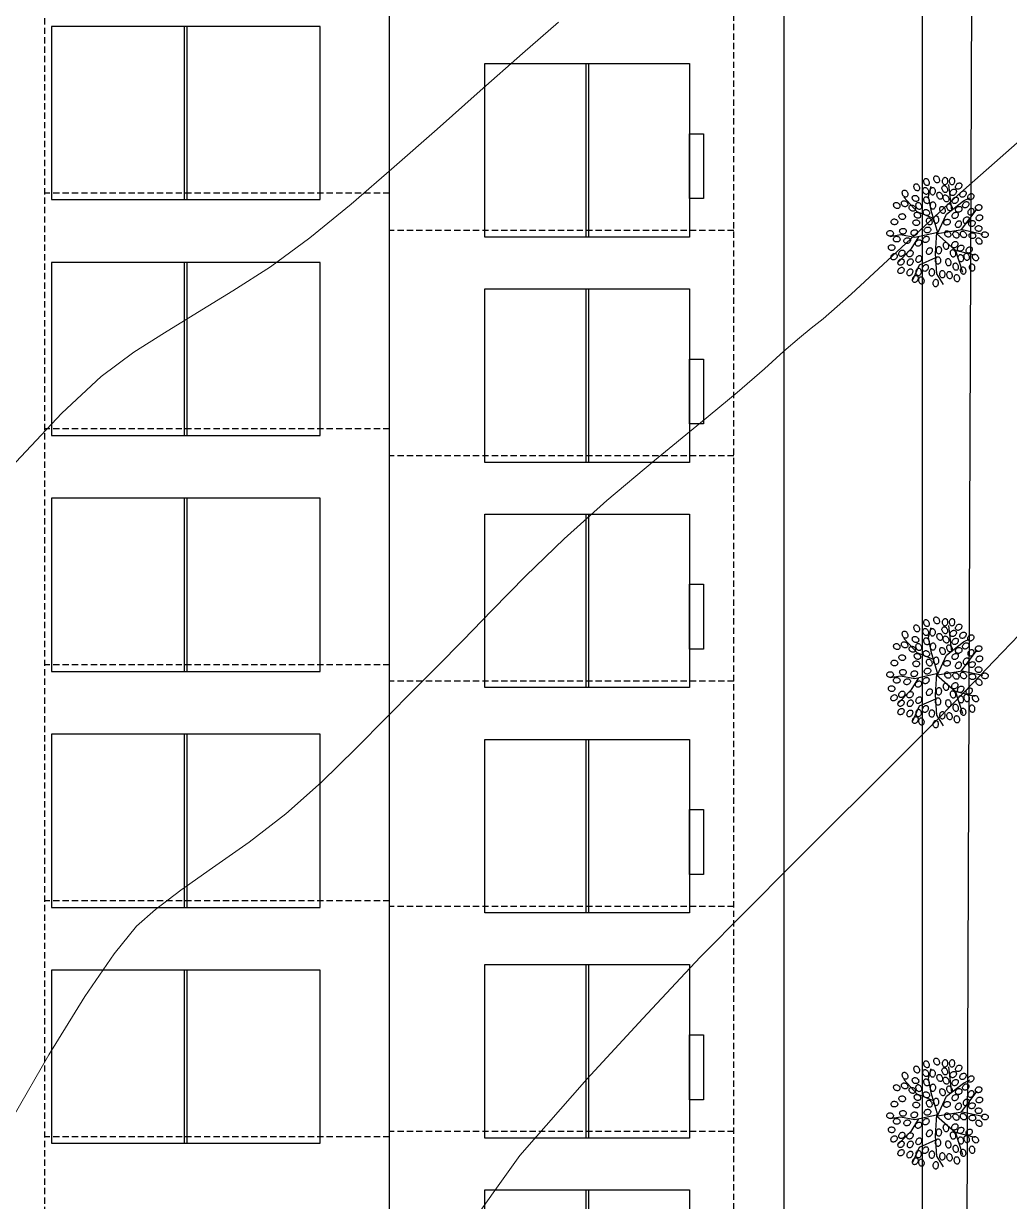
# Model space of a CAD drawing. Header units: inches. Extents: x 203 to 1065, y -1127 to 921.
# Drawn here: x 814.33 to 853.52, y 282.99 to 329.82 of the extents above; entities that cross this region are included whole.
import ezdxf

# ---------------------------------------------------------------- set-up
doc = ezdxf.new("R2010")
doc.units = ezdxf.units.IN
doc.header["$MEASUREMENT"] = 0
doc.linetypes.add('DASHED2', pattern=[0.375, 0.25, -0.125])
for name, color, linetype in [('calle', 3, 'Continuous'), ('Cumbreras', 140, 'Continuous'), ('CURVAS', 32, 'Continuous'), ('D2', 40, 'Continuous'), ('D3', 30, 'Continuous'), ('Vegetación', 102, 'Continuous')]:
    doc.layers.add(name, color=color, linetype=linetype)
doc.layers.add('Limite terrenos', color=2, linetype='DASHED2', transparency=0.4)

# ---------------------------------------------------------------- blocks, each defined once
blk = doc.blocks.new('A$C2B9729C7')
at = {"layer": 'Cumbreras'}
for p, q in [((-5.39, 0), (-5.39, 6.88)), ((-5.29, 0), (-5.29, 6.88))]:
    blk.add_line(p, q, dxfattribs=at)
at = {"layer": 'D3'}
blk.add_lwpolyline([(-10.682, 0), (0, 0), (0, 6.88), (-10.682, 6.88)], close=True, dxfattribs=at)
blk = doc.blocks.new('RB31')
for points in [[(-0.203, 0.398, 0.124565), (-0.2, 0.407, 0.105746), (-0.202, 0.418, 0.086824), (-0.208, 0.428, 0.076963), (-0.217, 0.437, 0.076963), (-0.229, 0.442, 0.086824), (-0.24, 0.443, 0.105746), (-0.251, 0.44, 0.124565), (-0.258, 0.433, 0.124565), (-0.261, 0.424, 0.105746), (-0.259, 0.413, 0.086824), (-0.254, 0.403, 0.076963), (-0.244, 0.395, 0.076963), (-0.232, 0.39, 0.086824), (-0.221, 0.389, 0.105746), (-0.21, 0.392, 0.124565)], [(-0.164, 0.426, 0.124565), (-0.155, 0.429, 0.105746), (-0.147, 0.437, 0.086824), (-0.143, 0.447, 0.076963), (-0.142, 0.46, 0.076963), (-0.144, 0.473, 0.086824), (-0.15, 0.483, 0.105746), (-0.159, 0.489, 0.124565), (-0.168, 0.491, 0.124565), (-0.177, 0.488, 0.105746), (-0.185, 0.481, 0.086824), (-0.19, 0.47, 0.076963), (-0.191, 0.457, 0.076963), (-0.188, 0.445, 0.086824), (-0.182, 0.435, 0.105746), (-0.174, 0.428, 0.124565)], [(-0.096, 0.426, 0.124565), (-0.087, 0.429, 0.105746), (-0.079, 0.437, 0.086824), (-0.074, 0.447, 0.076963), (-0.073, 0.46, 0.076963), (-0.076, 0.473, 0.086824), (-0.082, 0.483, 0.105746), (-0.091, 0.489, 0.124565), (-0.1, 0.491, 0.124565), (-0.109, 0.488, 0.105746), (-0.117, 0.481, 0.086824), (-0.121, 0.47, 0.076963), (-0.123, 0.457, 0.076963), (-0.12, 0.445, 0.086824), (-0.114, 0.435, 0.105746), (-0.105, 0.428, 0.124565)], [(-0.113, 0.363, 0.124565), (-0.104, 0.36, 0.105746), (-0.093, 0.361, 0.086824), (-0.083, 0.367, 0.076963), (-0.075, 0.377, 0.076963), (-0.069, 0.389, 0.086824), (-0.068, 0.4, 0.105746), (-0.072, 0.411, 0.124565), (-0.078, 0.417, 0.124565), (-0.087, 0.42, 0.105746), (-0.098, 0.419, 0.086824), (-0.108, 0.413, 0.076963), (-0.116, 0.404, 0.076963), (-0.122, 0.392, 0.086824), (-0.123, 0.38, 0.105746), (-0.119, 0.37, 0.124565)], [(-0.033, 0.447, 0.124565), (-0.024, 0.444, 0.105746), (-0.013, 0.445, 0.086824), (-0.003, 0.451, 0.076963), (0.005, 0.46, 0.076963), (0.01, 0.472, 0.086824), (0.011, 0.484, 0.105746), (0.008, 0.494, 0.124565), (0.002, 0.501, 0.124565), (-0.007, 0.504, 0.105746), (-0.018, 0.502, 0.086824), (-0.028, 0.497, 0.076963), (-0.037, 0.487, 0.076963), (-0.042, 0.475, 0.086824), (-0.043, 0.464, 0.105746), (-0.04, 0.453, 0.124565)], [(0.025, 0.339, 0.124565), (0.034, 0.342, 0.105746), (0.042, 0.35, 0.086824), (0.047, 0.36, 0.076963), (0.048, 0.373, 0.076963), (0.045, 0.385, 0.086824), (0.04, 0.395, 0.105746), (0.031, 0.402, 0.124565), (0.022, 0.404, 0.124565), (0.013, 0.401, 0.105746), (0.005, 0.393, 0.086824), (0, 0.383, 0.076963), (-0.001, 0.37, 0.076963), (0.001, 0.357, 0.086824), (0.007, 0.348, 0.105746), (0.016, 0.341, 0.124565)], [(0.065, 0.424, 0.124565), (0.074, 0.421, 0.105746), (0.085, 0.422, 0.086824), (0.095, 0.428, 0.076963), (0.104, 0.438, 0.076963), (0.109, 0.449, 0.086824), (0.11, 0.461, 0.105746), (0.107, 0.471, 0.124565), (0.1, 0.478, 0.124565), (0.091, 0.481, 0.105746), (0.08, 0.48, 0.086824), (0.071, 0.474, 0.076963), (0.062, 0.464, 0.076963), (0.057, 0.453, 0.086824), (0.056, 0.441, 0.105746), (0.059, 0.431, 0.124565)], [(0.073, 0.348, 0.124565), (0.082, 0.345, 0.105746), (0.093, 0.346, 0.086824), (0.103, 0.352, 0.076963), (0.111, 0.362, 0.076963), (0.117, 0.373, 0.086824), (0.118, 0.385, 0.105746), (0.114, 0.395, 0.124565), (0.108, 0.402, 0.124565), (0.099, 0.405, 0.105746), (0.088, 0.404, 0.086824), (0.078, 0.398, 0.076963), (0.07, 0.388, 0.076963), (0.064, 0.377, 0.086824), (0.063, 0.365, 0.105746), (0.067, 0.355, 0.124565)], [(0.16, 0.378, 0.124565), (0.169, 0.375, 0.105746), (0.18, 0.377, 0.086824), (0.19, 0.382, 0.076963), (0.199, 0.392, 0.076963), (0.204, 0.404, 0.086824), (0.205, 0.415, 0.105746), (0.202, 0.426, 0.124565), (0.195, 0.433, 0.124565), (0.186, 0.436, 0.105746), (0.175, 0.434, 0.086824), (0.165, 0.428, 0.076963), (0.157, 0.419, 0.076963), (0.152, 0.407, 0.086824), (0.151, 0.396, 0.105746), (0.154, 0.385, 0.124565)], [(-0.321, 0.307, 0.124565), (-0.318, 0.316, 0.105746), (-0.32, 0.327, 0.086824), (-0.325, 0.337, 0.076963), (-0.335, 0.345, 0.076963), (-0.347, 0.351, 0.086824), (-0.358, 0.352, 0.105746), (-0.369, 0.348, 0.124565), (-0.376, 0.342, 0.124565), (-0.379, 0.333, 0.105746), (-0.377, 0.322, 0.086824), (-0.371, 0.312, 0.076963), (-0.362, 0.304, 0.076963), (-0.35, 0.298, 0.086824), (-0.339, 0.297, 0.105746), (-0.328, 0.301, 0.124565)], [(-0.245, 0.33, 0.124565), (-0.242, 0.339, 0.105746), (-0.244, 0.35, 0.086824), (-0.249, 0.36, 0.076963), (-0.259, 0.368, 0.076963), (-0.271, 0.373, 0.086824), (-0.282, 0.374, 0.105746), (-0.293, 0.371, 0.124565), (-0.3, 0.365, 0.124565), (-0.303, 0.356, 0.105746), (-0.301, 0.345, 0.086824), (-0.295, 0.335, 0.076963), (-0.286, 0.326, 0.076963), (-0.274, 0.321, 0.086824), (-0.263, 0.32, 0.105746), (-0.252, 0.323, 0.124565)], [(-0.169, 0.277, 0.124565), (-0.166, 0.286, 0.105746), (-0.168, 0.297, 0.086824), (-0.173, 0.306, 0.076963), (-0.183, 0.315, 0.076963), (-0.195, 0.32, 0.086824), (-0.206, 0.321, 0.105746), (-0.217, 0.318, 0.124565), (-0.224, 0.312, 0.124565), (-0.227, 0.303, 0.105746), (-0.225, 0.292, 0.086824), (-0.219, 0.282, 0.076963), (-0.21, 0.273, 0.076963), (-0.198, 0.268, 0.086824), (-0.187, 0.267, 0.105746), (-0.176, 0.27, 0.124565)], [(-0.15, 0.345, 0.124565), (-0.147, 0.354, 0.105746), (-0.149, 0.365, 0.086824), (-0.154, 0.375, 0.076963), (-0.164, 0.383, 0.076963), (-0.176, 0.389, 0.086824), (-0.187, 0.39, 0.105746), (-0.198, 0.386, 0.124565), (-0.205, 0.38, 0.124565), (-0.208, 0.371, 0.105746), (-0.206, 0.36, 0.086824), (-0.2, 0.35, 0.076963), (-0.191, 0.342, 0.076963), (-0.179, 0.336, 0.086824), (-0.168, 0.335, 0.105746), (-0.157, 0.339, 0.124565)], [(-0.124, 0.283, 0.124565), (-0.115, 0.28, 0.105746), (-0.104, 0.282, 0.086824), (-0.095, 0.287, 0.076963), (-0.086, 0.297, 0.076963), (-0.081, 0.309, 0.086824), (-0.08, 0.32, 0.105746), (-0.083, 0.331, 0.124565), (-0.089, 0.338, 0.124565), (-0.098, 0.341, 0.105746), (-0.109, 0.339, 0.086824), (-0.119, 0.333, 0.076963), (-0.128, 0.324, 0.076963), (-0.133, 0.312, 0.086824), (-0.134, 0.301, 0.105746), (-0.131, 0.29, 0.124565)], [(-0.064, 0.306, 0.124565), (-0.055, 0.303, 0.105746), (-0.044, 0.305, 0.086824), (-0.034, 0.31, 0.076963), (-0.025, 0.32, 0.076963), (-0.02, 0.332, 0.086824), (-0.019, 0.343, 0.105746), (-0.022, 0.354, 0.124565), (-0.029, 0.36, 0.124565), (-0.038, 0.363, 0.105746), (-0.049, 0.362, 0.086824), (-0.059, 0.356, 0.076963), (-0.067, 0.347, 0.076963), (-0.072, 0.335, 0.086824), (-0.073, 0.323, 0.105746), (-0.07, 0.313, 0.124565)], [(0.065, 0.268, 0.124565), (0.074, 0.265, 0.105746), (0.085, 0.267, 0.086824), (0.095, 0.272, 0.076963), (0.104, 0.282, 0.076963), (0.109, 0.294, 0.086824), (0.11, 0.305, 0.105746), (0.107, 0.316, 0.124565), (0.1, 0.322, 0.124565), (0.091, 0.325, 0.105746), (0.08, 0.324, 0.086824), (0.071, 0.318, 0.076963), (0.062, 0.309, 0.076963), (0.057, 0.297, 0.086824), (0.056, 0.285, 0.105746), (0.059, 0.275, 0.124565)], [(0.16, 0.299, 0.124565), (0.165, 0.291, 0.105746), (0.175, 0.286, 0.086824), (0.186, 0.285, 0.076963), (0.199, 0.287, 0.076963), (0.21, 0.294, 0.086824), (0.218, 0.303, 0.105746), (0.221, 0.313, 0.124565), (0.22, 0.322, 0.124565), (0.215, 0.33, 0.105746), (0.205, 0.335, 0.086824), (0.193, 0.336, 0.076963), (0.181, 0.334, 0.076963), (0.17, 0.327, 0.086824), (0.162, 0.319, 0.105746), (0.159, 0.308, 0.124565)], [(0.274, 0.325, 0.124565), (0.283, 0.322, 0.105746), (0.294, 0.323, 0.086824), (0.304, 0.329, 0.076963), (0.313, 0.339, 0.076963), (0.318, 0.351, 0.086824), (0.319, 0.362, 0.105746), (0.316, 0.373, 0.124565), (0.309, 0.379, 0.124565), (0.3, 0.382, 0.105746), (0.289, 0.381, 0.086824), (0.279, 0.375, 0.076963), (0.271, 0.366, 0.076963), (0.266, 0.354, 0.086824), (0.265, 0.342, 0.105746), (0.268, 0.332, 0.124565)], [(-0.393, 0.224, 0.124565), (-0.393, 0.233, 0.105746), (-0.398, 0.243, 0.086824), (-0.406, 0.251, 0.076963), (-0.418, 0.256, 0.076963), (-0.431, 0.257, 0.086824), (-0.442, 0.255, 0.105746), (-0.451, 0.248, 0.124565), (-0.456, 0.24, 0.124565), (-0.456, 0.231, 0.105746), (-0.451, 0.221, 0.086824), (-0.443, 0.213, 0.076963), (-0.431, 0.208, 0.076963), (-0.418, 0.207, 0.086824), (-0.407, 0.209, 0.105746), (-0.398, 0.216, 0.124565)], [(-0.329, 0.171, 0.124565), (-0.324, 0.179, 0.105746), (-0.322, 0.189, 0.086824), (-0.324, 0.201, 0.076963), (-0.331, 0.212, 0.076963), (-0.34, 0.22, 0.086824), (-0.351, 0.225, 0.105746), (-0.362, 0.225, 0.124565), (-0.37, 0.221, 0.124565), (-0.376, 0.213, 0.105746), (-0.378, 0.203, 0.086824), (-0.375, 0.191, 0.076963), (-0.369, 0.18, 0.076963), (-0.359, 0.172, 0.086824), (-0.349, 0.167, 0.105746), (-0.338, 0.167, 0.124565)], [(-0.272, 0.239, 0.124565), (-0.269, 0.248, 0.105746), (-0.27, 0.259, 0.086824), (-0.276, 0.268, 0.076963), (-0.286, 0.277, 0.076963), (-0.297, 0.282, 0.086824), (-0.309, 0.283, 0.105746), (-0.319, 0.28, 0.124565), (-0.326, 0.274, 0.124565), (-0.329, 0.265, 0.105746), (-0.328, 0.254, 0.086824), (-0.322, 0.244, 0.076963), (-0.312, 0.235, 0.076963), (-0.301, 0.23, 0.086824), (-0.289, 0.229, 0.105746), (-0.279, 0.232, 0.124565)], [(-0.2, 0.209, 0.124565), (-0.2, 0.218, 0.105746), (-0.204, 0.228, 0.086824), (-0.213, 0.236, 0.076963), (-0.225, 0.241, 0.076963), (-0.237, 0.242, 0.086824), (-0.249, 0.24, 0.105746), (-0.258, 0.233, 0.124565), (-0.262, 0.225, 0.124565), (-0.262, 0.216, 0.105746), (-0.257, 0.206, 0.086824), (-0.249, 0.198, 0.076963), (-0.237, 0.193, 0.076963), (-0.224, 0.192, 0.086824), (-0.213, 0.194, 0.105746), (-0.204, 0.2, 0.124565)], [(-0.159, 0.207, 0.124565), (-0.15, 0.204, 0.105746), (-0.139, 0.206, 0.086824), (-0.129, 0.211, 0.076963), (-0.12, 0.221, 0.076963), (-0.115, 0.233, 0.086824), (-0.114, 0.244, 0.105746), (-0.117, 0.255, 0.124565), (-0.124, 0.262, 0.124565), (-0.133, 0.265, 0.105746), (-0.143, 0.263, 0.086824), (-0.153, 0.257, 0.076963), (-0.162, 0.248, 0.076963), (-0.167, 0.236, 0.086824), (-0.168, 0.225, 0.105746), (-0.165, 0.214, 0.124565)], [(-0.09, 0.184, 0.124565), (-0.081, 0.181, 0.105746), (-0.07, 0.183, 0.086824), (-0.06, 0.189, 0.076963), (-0.052, 0.198, 0.076963), (-0.047, 0.21, 0.086824), (-0.046, 0.221, 0.105746), (-0.049, 0.232, 0.124565), (-0.055, 0.239, 0.124565), (-0.064, 0.242, 0.105746), (-0.075, 0.24, 0.086824), (-0.085, 0.235, 0.076963), (-0.094, 0.225, 0.076963), (-0.099, 0.213, 0.086824), (-0.1, 0.202, 0.105746), (-0.097, 0.191, 0.124565)], [(0.022, 0.218, 0.124565), (0.031, 0.22, 0.105746), (0.039, 0.228, 0.086824), (0.043, 0.238, 0.076963), (0.044, 0.251, 0.076963), (0.042, 0.264, 0.086824), (0.036, 0.274, 0.105746), (0.027, 0.28, 0.124565), (0.018, 0.282, 0.124565), (0.009, 0.279, 0.105746), (0.001, 0.272, 0.086824), (-0.004, 0.261, 0.076963), (-0.005, 0.248, 0.076963), (-0.002, 0.236, 0.086824), (0.004, 0.226, 0.105746), (0.012, 0.219, 0.124565)], [(0.054, 0.177, 0.124565), (0.059, 0.17, 0.105746), (0.069, 0.164, 0.086824), (0.08, 0.163, 0.076963), (0.093, 0.166, 0.076963), (0.104, 0.172, 0.086824), (0.111, 0.181, 0.105746), (0.115, 0.191, 0.124565), (0.114, 0.201, 0.124565), (0.108, 0.208, 0.105746), (0.099, 0.214, 0.086824), (0.087, 0.215, 0.076963), (0.075, 0.212, 0.076963), (0.063, 0.206, 0.086824), (0.056, 0.197, 0.105746), (0.052, 0.187, 0.124565)], [(0.141, 0.219, 0.124565), (0.15, 0.216, 0.105746), (0.161, 0.217, 0.086824), (0.171, 0.223, 0.076963), (0.18, 0.232, 0.076963), (0.185, 0.244, 0.086824), (0.186, 0.256, 0.105746), (0.183, 0.266, 0.124565), (0.176, 0.273, 0.124565), (0.167, 0.276, 0.105746), (0.156, 0.275, 0.086824), (0.146, 0.269, 0.076963), (0.138, 0.259, 0.076963), (0.133, 0.247, 0.086824), (0.132, 0.236, 0.105746), (0.135, 0.225, 0.124565)], [(0.19, 0.215, 0.124565), (0.196, 0.208, 0.105746), (0.205, 0.202, 0.086824), (0.217, 0.201, 0.076963), (0.229, 0.204, 0.076963), (0.24, 0.21, 0.086824), (0.248, 0.219, 0.105746), (0.252, 0.229, 0.124565), (0.25, 0.239, 0.124565), (0.245, 0.246, 0.105746), (0.235, 0.252, 0.086824), (0.224, 0.253, 0.076963), (0.211, 0.25, 0.076963), (0.2, 0.244, 0.086824), (0.193, 0.235, 0.105746), (0.189, 0.225, 0.124565)], [(0.266, 0.253, 0.124565), (0.272, 0.246, 0.105746), (0.281, 0.24, 0.086824), (0.293, 0.239, 0.076963), (0.305, 0.242, 0.076963), (0.316, 0.248, 0.086824), (0.324, 0.257, 0.105746), (0.327, 0.267, 0.124565), (0.326, 0.277, 0.124565), (0.321, 0.284, 0.105746), (0.311, 0.29, 0.086824), (0.3, 0.291, 0.076963), (0.287, 0.288, 0.076963), (0.276, 0.282, 0.086824), (0.269, 0.273, 0.105746), (0.265, 0.263, 0.124565)], [(0.342, 0.238, 0.124565), (0.348, 0.23, 0.105746), (0.357, 0.225, 0.086824), (0.369, 0.224, 0.076963), (0.381, 0.227, 0.076963), (0.392, 0.233, 0.086824), (0.4, 0.242, 0.105746), (0.403, 0.252, 0.124565), (0.402, 0.262, 0.124565), (0.397, 0.269, 0.105746), (0.387, 0.274, 0.086824), (0.376, 0.276, 0.076963), (0.363, 0.273, 0.076963), (0.352, 0.266, 0.086824), (0.344, 0.258, 0.105746), (0.341, 0.247, 0.124565)], [(-0.401, 0.137, 0.124565), (-0.401, 0.146, 0.105746), (-0.406, 0.156, 0.086824), (-0.414, 0.164, 0.076963), (-0.426, 0.169, 0.076963), (-0.439, 0.17, 0.086824), (-0.45, 0.167, 0.105746), (-0.459, 0.161, 0.124565), (-0.463, 0.153, 0.124565), (-0.463, 0.143, 0.105746), (-0.459, 0.134, 0.086824), (-0.45, 0.126, 0.076963), (-0.438, 0.121, 0.076963), (-0.426, 0.119, 0.086824), (-0.414, 0.122, 0.105746), (-0.405, 0.128, 0.124565)], [(-0.329, 0.087, 0.124565), (-0.329, 0.097, 0.105746), (-0.333, 0.107, 0.086824), (-0.342, 0.114, 0.076963), (-0.354, 0.119, 0.076963), (-0.366, 0.121, 0.086824), (-0.378, 0.118, 0.105746), (-0.387, 0.112, 0.124565), (-0.391, 0.104, 0.124565), (-0.391, 0.094, 0.105746), (-0.386, 0.084, 0.086824), (-0.378, 0.076, 0.076963), (-0.366, 0.071, 0.076963), (-0.353, 0.07, 0.086824), (-0.342, 0.073, 0.105746), (-0.333, 0.079, 0.124565)], [(-0.284, 0.099, 0.124565), (-0.278, 0.106, 0.105746), (-0.276, 0.117, 0.086824), (-0.278, 0.128, 0.076963), (-0.285, 0.14, 0.076963), (-0.295, 0.148, 0.086824), (-0.305, 0.153, 0.105746), (-0.316, 0.153, 0.124565), (-0.325, 0.149, 0.124565), (-0.33, 0.141, 0.105746), (-0.332, 0.13, 0.086824), (-0.33, 0.119, 0.076963), (-0.323, 0.108, 0.076963), (-0.314, 0.1, 0.086824), (-0.303, 0.095, 0.105746), (-0.292, 0.095, 0.124565)], [(-0.208, 0.065, 0.124565), (-0.202, 0.072, 0.105746), (-0.2, 0.083, 0.086824), (-0.203, 0.094, 0.076963), (-0.209, 0.105, 0.076963), (-0.219, 0.114, 0.086824), (-0.229, 0.118, 0.105746), (-0.24, 0.119, 0.124565), (-0.249, 0.115, 0.124565), (-0.254, 0.107, 0.105746), (-0.256, 0.096, 0.086824), (-0.254, 0.085, 0.076963), (-0.247, 0.074, 0.076963), (-0.238, 0.065, 0.086824), (-0.227, 0.061, 0.105746), (-0.216, 0.061, 0.124565)], [(-0.169, 0.148, 0.124565), (-0.166, 0.156, 0.105746), (-0.168, 0.167, 0.086824), (-0.173, 0.177, 0.076963), (-0.183, 0.186, 0.076963), (-0.195, 0.191, 0.086824), (-0.206, 0.192, 0.105746), (-0.217, 0.189, 0.124565), (-0.224, 0.182, 0.124565), (-0.227, 0.173, 0.105746), (-0.225, 0.163, 0.086824), (-0.219, 0.153, 0.076963), (-0.21, 0.144, 0.076963), (-0.198, 0.139, 0.086824), (-0.187, 0.138, 0.105746), (-0.176, 0.141, 0.124565)], [(-0.086, 0.099, 0.124565), (-0.086, 0.108, 0.105746), (-0.09, 0.118, 0.086824), (-0.099, 0.126, 0.076963), (-0.111, 0.131, 0.076963), (-0.124, 0.132, 0.086824), (-0.135, 0.129, 0.105746), (-0.144, 0.123, 0.124565), (-0.148, 0.115, 0.124565), (-0.148, 0.105, 0.105746), (-0.144, 0.096, 0.086824), (-0.135, 0.088, 0.076963), (-0.123, 0.083, 0.076963), (-0.11, 0.081, 0.086824), (-0.099, 0.084, 0.105746), (-0.09, 0.09, 0.124565)], [(-0.009, 0.096, 0.124565), (0, 0.099, 0.105746), (0.008, 0.107, 0.086824), (0.013, 0.117, 0.076963), (0.014, 0.13, 0.076963), (0.011, 0.142, 0.086824), (0.005, 0.152, 0.105746), (-0.003, 0.159, 0.124565), (-0.013, 0.161, 0.124565), (-0.022, 0.158, 0.105746), (-0.029, 0.15, 0.086824), (-0.034, 0.14, 0.076963), (-0.035, 0.127, 0.076963), (-0.033, 0.114, 0.086824), (-0.027, 0.104, 0.105746), (-0.018, 0.098, 0.124565)], [(0.039, 0.086, 0.124565), (0.048, 0.083, 0.105746), (0.059, 0.084, 0.086824), (0.069, 0.09, 0.076963), (0.077, 0.1, 0.076963), (0.082, 0.111, 0.086824), (0.083, 0.123, 0.105746), (0.08, 0.133, 0.124565), (0.074, 0.14, 0.124565), (0.065, 0.143, 0.105746), (0.054, 0.142, 0.086824), (0.044, 0.136, 0.076963), (0.035, 0.126, 0.076963), (0.03, 0.114, 0.086824), (0.029, 0.103, 0.105746), (0.032, 0.093, 0.124565)], [(0.141, 0.154, 0.124565), (0.146, 0.147, 0.105746), (0.156, 0.142, 0.086824), (0.167, 0.14, 0.076963), (0.18, 0.143, 0.076963), (0.191, 0.15, 0.086824), (0.199, 0.158, 0.105746), (0.202, 0.169, 0.124565), (0.201, 0.178, 0.124565), (0.196, 0.186, 0.105746), (0.186, 0.191, 0.086824), (0.174, 0.192, 0.076963), (0.162, 0.189, 0.076963), (0.151, 0.183, 0.086824), (0.143, 0.174, 0.105746), (0.14, 0.164, 0.124565)], [(0.151, 0.1, 0.124565), (0.154, 0.091, 0.105746), (0.161, 0.083, 0.086824), (0.172, 0.078, 0.076963), (0.184, 0.077, 0.076963), (0.197, 0.08, 0.086824), (0.207, 0.086, 0.105746), (0.213, 0.094, 0.124565), (0.215, 0.104, 0.124565), (0.212, 0.113, 0.105746), (0.205, 0.121, 0.086824), (0.194, 0.125, 0.076963), (0.181, 0.127, 0.076963), (0.169, 0.124, 0.086824), (0.159, 0.118, 0.105746), (0.152, 0.109, 0.124565)], [(0.287, 0.153, 0.124565), (0.29, 0.144, 0.105746), (0.298, 0.136, 0.086824), (0.308, 0.131, 0.076963), (0.321, 0.13, 0.076963), (0.334, 0.133, 0.086824), (0.343, 0.139, 0.105746), (0.35, 0.148, 0.124565), (0.352, 0.157, 0.124565), (0.349, 0.166, 0.105746), (0.341, 0.174, 0.086824), (0.331, 0.178, 0.076963), (0.318, 0.18, 0.076963), (0.306, 0.177, 0.086824), (0.296, 0.171, 0.105746), (0.289, 0.162, 0.124565)], [(0.363, 0.107, 0.124565), (0.366, 0.099, 0.105746), (0.374, 0.091, 0.086824), (0.384, 0.086, 0.076963), (0.397, 0.085, 0.076963), (0.41, 0.087, 0.086824), (0.419, 0.093, 0.105746), (0.426, 0.102, 0.124565), (0.428, 0.111, 0.124565), (0.425, 0.12, 0.105746), (0.417, 0.128, 0.086824), (0.407, 0.133, 0.076963), (0.394, 0.134, 0.076963), (0.381, 0.131, 0.086824), (0.372, 0.126, 0.105746), (0.365, 0.117, 0.124565)], [(-0.453, 0.001, 0.124565), (-0.456, 0.01, 0.105746), (-0.463, 0.018, 0.086824), (-0.474, 0.023, 0.076963), (-0.487, 0.024, 0.076963), (-0.499, 0.021, 0.086824), (-0.509, 0.015, 0.105746), (-0.516, 0.007, 0.124565), (-0.517, -0.003, 0.124565), (-0.515, -0.012, 0.105746), (-0.507, -0.02, 0.086824), (-0.497, -0.024, 0.076963), (-0.484, -0.025, 0.076963), (-0.471, -0.023, 0.086824), (-0.461, -0.017, 0.105746), (-0.455, -0.008, 0.124565)], [(-0.392, 0.054, 0.124565), (-0.395, 0.063, 0.105746), (-0.403, 0.071, 0.086824), (-0.413, 0.076, 0.076963), (-0.426, 0.077, 0.076963), (-0.438, 0.074, 0.086824), (-0.448, 0.069, 0.105746), (-0.455, 0.06, 0.124565), (-0.457, 0.051, 0.124565), (-0.454, 0.042, 0.105746), (-0.446, 0.034, 0.086824), (-0.436, 0.029, 0.076963), (-0.423, 0.028, 0.076963), (-0.41, 0.03, 0.086824), (-0.401, 0.036, 0.105746), (-0.394, 0.045, 0.124565)], [(-0.331, -0.006, 0.124565), (-0.334, 0.003, 0.105746), (-0.342, 0.01, 0.086824), (-0.352, 0.015, 0.076963), (-0.365, 0.016, 0.076963), (-0.378, 0.014, 0.086824), (-0.388, 0.008, 0.105746), (-0.394, -0.001, 0.124565), (-0.396, -0.01, 0.124565), (-0.393, -0.019, 0.105746), (-0.386, -0.027, 0.086824), (-0.375, -0.032, 0.076963), (-0.362, -0.033, 0.076963), (-0.35, -0.03, 0.086824), (-0.34, -0.024, 0.105746), (-0.333, -0.016, 0.124565)], [(-0.251, 0.022, 0.124565), (-0.258, 0.028, 0.105746), (-0.269, 0.03, 0.086824), (-0.28, 0.028, 0.076963), (-0.291, 0.021, 0.076963), (-0.3, 0.011, 0.086824), (-0.305, 0.001, 0.105746), (-0.305, -0.01, 0.124565), (-0.301, -0.019, 0.124565), (-0.293, -0.024, 0.105746), (-0.282, -0.026, 0.086824), (-0.271, -0.024, 0.076963), (-0.26, -0.017, 0.076963), (-0.251, -0.008, 0.086824), (-0.247, 0.003, 0.105746), (-0.247, 0.014, 0.124565)], [(-0.179, 0.019, 0.124565), (-0.186, 0.024, 0.105746), (-0.197, 0.026, 0.086824), (-0.208, 0.024, 0.076963), (-0.219, 0.017, 0.076963), (-0.228, 0.008, 0.086824), (-0.232, -0.003, 0.105746), (-0.233, -0.014, 0.124565), (-0.229, -0.022, 0.124565), (-0.221, -0.028, 0.105746), (-0.21, -0.03, 0.086824), (-0.199, -0.028, 0.076963), (-0.188, -0.021, 0.076963), (-0.179, -0.011, 0.086824), (-0.175, -0.001, 0.105746), (-0.175, 0.01, 0.124565)], [(-0.099, 0.026, 0.124565), (-0.106, 0.032, 0.105746), (-0.117, 0.034, 0.086824), (-0.129, 0.031, 0.076963), (-0.14, 0.025, 0.076963), (-0.148, 0.015, 0.086824), (-0.153, 0.005, 0.105746), (-0.153, -0.006, 0.124565), (-0.149, -0.015, 0.124565), (-0.141, -0.02, 0.105746), (-0.13, -0.022, 0.086824), (-0.119, -0.02, 0.076963), (-0.108, -0.013, 0.076963), (-0.1, -0.004, 0.086824), (-0.095, 0.007, 0.105746), (-0.095, 0.018, 0.124565)], [(0.042, 0.048, 0.124565), (0.042, 0.039, 0.105746), (0.046, 0.029, 0.086824), (0.055, 0.021, 0.076963), (0.067, 0.016, 0.076963), (0.079, 0.015, 0.086824), (0.091, 0.017, 0.105746), (0.1, 0.023, 0.124565), (0.104, 0.032, 0.124565), (0.104, 0.041, 0.105746), (0.099, 0.051, 0.086824), (0.091, 0.059, 0.076963), (0.079, 0.064, 0.076963), (0.066, 0.065, 0.086824), (0.055, 0.063, 0.105746), (0.046, 0.056, 0.124565)], [(0.171, 0.025, 0.124565), (0.171, 0.016, 0.105746), (0.175, 0.006, 0.086824), (0.184, -0.002, 0.076963), (0.196, -0.007, 0.076963), (0.208, -0.008, 0.086824), (0.22, -0.006, 0.105746), (0.229, 0.001, 0.124565), (0.233, 0.009, 0.124565), (0.233, 0.018, 0.105746), (0.228, 0.028, 0.086824), (0.22, 0.036, 0.076963), (0.208, 0.041, 0.076963), (0.195, 0.042, 0.086824), (0.184, 0.04, 0.105746), (0.175, 0.034, 0.124565)], [(0.28, 0.028, 0.124565), (0.283, 0.019, 0.105746), (0.29, 0.011, 0.086824), (0.301, 0.006, 0.076963), (0.313, 0.005, 0.076963), (0.326, 0.008, 0.086824), (0.336, 0.014, 0.105746), (0.343, 0.022, 0.124565), (0.344, 0.032, 0.124565), (0.341, 0.041, 0.105746), (0.334, 0.048, 0.086824), (0.323, 0.053, 0.076963), (0.311, 0.054, 0.076963), (0.298, 0.052, 0.086824), (0.288, 0.046, 0.105746), (0.282, 0.037, 0.124565)], [(0.405, 0.009, 0.124565), (0.408, 0, 0.105746), (0.416, -0.008, 0.086824), (0.426, -0.013, 0.076963), (0.439, -0.014, 0.076963), (0.451, -0.011, 0.086824), (0.461, -0.005, 0.105746), (0.468, 0.003, 0.124565), (0.47, 0.013, 0.124565), (0.467, 0.022, 0.105746), (0.459, 0.029, 0.086824), (0.449, 0.034, 0.076963), (0.436, 0.035, 0.076963), (0.423, 0.033, 0.086824), (0.413, 0.027, 0.105746), (0.407, 0.018, 0.124565)], [(-0.403, -0.035, 0.124565), (-0.41, -0.029, 0.105746), (-0.421, -0.027, 0.086824), (-0.432, -0.029, 0.076963), (-0.443, -0.036, 0.076963), (-0.452, -0.046, 0.086824), (-0.456, -0.056, 0.105746), (-0.457, -0.067, 0.124565), (-0.453, -0.076, 0.124565), (-0.445, -0.081, 0.105746), (-0.434, -0.083, 0.086824), (-0.423, -0.081, 0.076963), (-0.412, -0.074, 0.076963), (-0.403, -0.065, 0.086824), (-0.399, -0.054, 0.105746), (-0.399, -0.043, 0.124565)], [(-0.222, -0.133, 0.124565), (-0.219, -0.125, 0.105746), (-0.221, -0.114, 0.086824), (-0.227, -0.104, 0.076963), (-0.236, -0.095, 0.076963), (-0.248, -0.09, 0.086824), (-0.259, -0.089, 0.105746), (-0.27, -0.092, 0.124565), (-0.277, -0.099, 0.124565), (-0.28, -0.108, 0.105746), (-0.278, -0.118, 0.086824), (-0.273, -0.128, 0.076963), (-0.263, -0.137, 0.076963), (-0.251, -0.142, 0.086824), (-0.24, -0.143, 0.105746), (-0.229, -0.14, 0.124565)], [(-0.165, -0.103, 0.124565), (-0.162, -0.094, 0.105746), (-0.164, -0.083, 0.086824), (-0.17, -0.073, 0.076963), (-0.179, -0.065, 0.076963), (-0.191, -0.06, 0.086824), (-0.202, -0.059, 0.105746), (-0.213, -0.062, 0.124565), (-0.22, -0.068, 0.124565), (-0.223, -0.077, 0.105746), (-0.221, -0.088, 0.086824), (-0.216, -0.098, 0.076963), (-0.206, -0.107, 0.076963), (-0.194, -0.112, 0.086824), (-0.183, -0.113, 0.105746), (-0.172, -0.11, 0.124565)], [(-0.099, -0.064, 0.124565), (-0.108, -0.064, 0.105746), (-0.118, -0.069, 0.086824), (-0.126, -0.078, 0.076963), (-0.131, -0.089, 0.076963), (-0.132, -0.102, 0.086824), (-0.129, -0.113, 0.105746), (-0.123, -0.122, 0.124565), (-0.115, -0.127, 0.124565), (-0.105, -0.127, 0.105746), (-0.096, -0.122, 0.086824), (-0.088, -0.114, 0.076963), (-0.083, -0.102, 0.076963), (-0.081, -0.089, 0.086824), (-0.084, -0.078, 0.105746), (-0.09, -0.069, 0.124565)], [(0.061, -0.024, 0.124565), (0.058, -0.033, 0.105746), (0.059, -0.044, 0.086824), (0.065, -0.053, 0.076963), (0.074, -0.062, 0.076963), (0.086, -0.067, 0.086824), (0.098, -0.068, 0.105746), (0.108, -0.065, 0.124565), (0.115, -0.059, 0.124565), (0.118, -0.05, 0.105746), (0.117, -0.039, 0.086824), (0.111, -0.029, 0.076963), (0.101, -0.02, 0.076963), (0.089, -0.015, 0.086824), (0.078, -0.014, 0.105746), (0.067, -0.017, 0.124565)], [(0.133, -0.054, 0.124565), (0.13, -0.063, 0.105746), (0.131, -0.074, 0.086824), (0.137, -0.084, 0.076963), (0.147, -0.092, 0.076963), (0.158, -0.098, 0.086824), (0.17, -0.099, 0.105746), (0.18, -0.095, 0.124565), (0.187, -0.089, 0.124565), (0.19, -0.08, 0.105746), (0.189, -0.069, 0.086824), (0.183, -0.059, 0.076963), (0.173, -0.051, 0.076963), (0.162, -0.045, 0.086824), (0.15, -0.044, 0.105746), (0.14, -0.048, 0.124565)], [(0.239, -0.043, 0.124565), (0.239, -0.052, 0.105746), (0.244, -0.062, 0.086824), (0.252, -0.07, 0.076963), (0.264, -0.075, 0.076963), (0.277, -0.077, 0.086824), (0.288, -0.074, 0.105746), (0.297, -0.068, 0.124565), (0.302, -0.059, 0.124565), (0.302, -0.05, 0.105746), (0.297, -0.04, 0.086824), (0.288, -0.032, 0.076963), (0.277, -0.027, 0.076963), (0.264, -0.026, 0.086824), (0.253, -0.029, 0.105746), (0.244, -0.035, 0.124565)], [(0.34, -0.041, 0.124565), (0.343, -0.05, 0.105746), (0.351, -0.058, 0.086824), (0.361, -0.062, 0.076963), (0.374, -0.063, 0.076963), (0.387, -0.061, 0.086824), (0.397, -0.055, 0.105746), (0.403, -0.046, 0.124565), (0.405, -0.037, 0.124565), (0.402, -0.028, 0.105746), (0.395, -0.02, 0.086824), (0.384, -0.015, 0.076963), (0.371, -0.014, 0.076963), (0.359, -0.017, 0.086824), (0.349, -0.023, 0.105746), (0.342, -0.031, 0.124565)], [(0.39, -0.113, 0.124565), (0.393, -0.122, 0.105746), (0.4, -0.13, 0.086824), (0.411, -0.134, 0.076963), (0.424, -0.136, 0.076963), (0.436, -0.133, 0.086824), (0.446, -0.127, 0.105746), (0.453, -0.118, 0.124565), (0.454, -0.109, 0.124565), (0.452, -0.1, 0.105746), (0.444, -0.092, 0.086824), (0.433, -0.087, 0.076963), (0.421, -0.086, 0.076963), (0.408, -0.089, 0.086824), (0.398, -0.095, 0.105746), (0.392, -0.104, 0.124565)], [(-0.368, -0.175, 0.124565), (-0.376, -0.17, 0.105746), (-0.387, -0.168, 0.086824), (-0.398, -0.17, 0.076963), (-0.409, -0.176, 0.076963), (-0.418, -0.186, 0.086824), (-0.422, -0.197, 0.105746), (-0.422, -0.208, 0.124565), (-0.418, -0.216, 0.124565), (-0.411, -0.222, 0.105746), (-0.4, -0.224, 0.086824), (-0.389, -0.221, 0.076963), (-0.378, -0.215, 0.076963), (-0.369, -0.205, 0.086824), (-0.365, -0.195, 0.105746), (-0.364, -0.184, 0.124565)], [(-0.306, -0.149, 0.124565), (-0.303, -0.14, 0.105746), (-0.304, -0.129, 0.086824), (-0.31, -0.119, 0.076963), (-0.32, -0.11, 0.076963), (-0.332, -0.105, 0.086824), (-0.343, -0.104, 0.105746), (-0.353, -0.107, 0.124565), (-0.36, -0.114, 0.124565), (-0.363, -0.123, 0.105746), (-0.362, -0.134, 0.086824), (-0.356, -0.144, 0.076963), (-0.346, -0.152, 0.076963), (-0.335, -0.157, 0.086824), (-0.323, -0.158, 0.105746), (-0.313, -0.155, 0.124565)], [(-0.3, -0.159, 0.124565), (-0.309, -0.159, 0.105746), (-0.319, -0.164, 0.086824), (-0.327, -0.173, 0.076963), (-0.332, -0.184, 0.076963), (-0.333, -0.197, 0.086824), (-0.331, -0.208, 0.105746), (-0.324, -0.217, 0.124565), (-0.316, -0.222, 0.124565), (-0.307, -0.222, 0.105746), (-0.297, -0.217, 0.086824), (-0.289, -0.209, 0.076963), (-0.284, -0.197, 0.076963), (-0.283, -0.184, 0.086824), (-0.285, -0.173, 0.105746), (-0.292, -0.164, 0.124565)], [(-0.243, -0.171, 0.124565), (-0.252, -0.171, 0.105746), (-0.262, -0.175, 0.086824), (-0.27, -0.184, 0.076963), (-0.275, -0.196, 0.076963), (-0.276, -0.209, 0.086824), (-0.274, -0.22, 0.105746), (-0.267, -0.229, 0.124565), (-0.259, -0.233, 0.124565), (-0.25, -0.233, 0.105746), (-0.24, -0.229, 0.086824), (-0.232, -0.22, 0.076963), (-0.227, -0.208, 0.076963), (-0.226, -0.195, 0.086824), (-0.228, -0.184, 0.105746), (-0.235, -0.175, 0.124565)], [(-0.167, -0.129, 0.124565), (-0.176, -0.129, 0.105746), (-0.186, -0.134, 0.086824), (-0.194, -0.142, 0.076963), (-0.199, -0.154, 0.076963), (-0.2, -0.167, 0.086824), (-0.198, -0.178, 0.105746), (-0.191, -0.187, 0.124565), (-0.183, -0.191, 0.124565), (-0.174, -0.192, 0.105746), (-0.164, -0.187, 0.086824), (-0.156, -0.178, 0.076963), (-0.151, -0.166, 0.076963), (-0.15, -0.154, 0.086824), (-0.152, -0.143, 0.105746), (-0.159, -0.133, 0.124565)], [(-0.039, -0.101, 0.124565), (-0.048, -0.104, 0.105746), (-0.056, -0.112, 0.086824), (-0.061, -0.122, 0.076963), (-0.062, -0.135, 0.076963), (-0.059, -0.148, 0.086824), (-0.053, -0.157, 0.105746), (-0.045, -0.164, 0.124565), (-0.035, -0.166, 0.124565), (-0.026, -0.163, 0.105746), (-0.018, -0.155, 0.086824), (-0.014, -0.145, 0.076963), (-0.013, -0.132, 0.076963), (-0.015, -0.12, 0.086824), (-0.021, -0.11, 0.105746), (-0.03, -0.103, 0.124565)], [(-0.032, -0.189, 0.124565), (-0.041, -0.192, 0.105746), (-0.048, -0.199, 0.086824), (-0.053, -0.21, 0.076963), (-0.054, -0.222, 0.076963), (-0.052, -0.235, 0.086824), (-0.046, -0.245, 0.105746), (-0.037, -0.251, 0.124565), (-0.028, -0.253, 0.124565), (-0.019, -0.25, 0.105746), (-0.011, -0.243, 0.086824), (-0.006, -0.232, 0.076963), (-0.005, -0.22, 0.076963), (-0.008, -0.207, 0.086824), (-0.014, -0.197, 0.105746), (-0.022, -0.19, 0.124565)], [(0.035, -0.116, 0.124565), (0.029, -0.123, 0.105746), (0.027, -0.134, 0.086824), (0.029, -0.145, 0.076963), (0.036, -0.156, 0.076963), (0.046, -0.165, 0.086824), (0.056, -0.169, 0.105746), (0.067, -0.17, 0.124565), (0.076, -0.166, 0.124565), (0.081, -0.158, 0.105746), (0.083, -0.147, 0.086824), (0.081, -0.136, 0.076963), (0.074, -0.125, 0.076963), (0.065, -0.116, 0.086824), (0.054, -0.112, 0.105746), (0.043, -0.112, 0.124565)], [(0.137, -0.184, 0.124565), (0.131, -0.191, 0.105746), (0.13, -0.202, 0.086824), (0.132, -0.214, 0.076963), (0.138, -0.225, 0.076963), (0.148, -0.233, 0.086824), (0.159, -0.238, 0.105746), (0.17, -0.238, 0.124565), (0.178, -0.234, 0.124565), (0.184, -0.226, 0.105746), (0.186, -0.215, 0.086824), (0.183, -0.204, 0.076963), (0.177, -0.193, 0.076963), (0.167, -0.185, 0.086824), (0.157, -0.18, 0.105746), (0.146, -0.18, 0.124565)], [(0.216, -0.145, 0.124565), (0.213, -0.154, 0.105746), (0.215, -0.165, 0.086824), (0.22, -0.175, 0.076963), (0.23, -0.184, 0.076963), (0.242, -0.189, 0.086824), (0.253, -0.19, 0.105746), (0.264, -0.187, 0.124565), (0.271, -0.18, 0.124565), (0.274, -0.171, 0.105746), (0.272, -0.16, 0.086824), (0.266, -0.15, 0.076963), (0.257, -0.142, 0.076963), (0.245, -0.137, 0.086824), (0.234, -0.136, 0.105746), (0.223, -0.139, 0.124565)], [(0.296, -0.141, 0.124565), (0.293, -0.15, 0.105746), (0.294, -0.161, 0.086824), (0.3, -0.171, 0.076963), (0.31, -0.18, 0.076963), (0.322, -0.185, 0.086824), (0.333, -0.186, 0.105746), (0.344, -0.183, 0.124565), (0.35, -0.176, 0.124565), (0.353, -0.167, 0.105746), (0.352, -0.156, 0.086824), (0.346, -0.147, 0.076963), (0.337, -0.138, 0.076963), (0.325, -0.133, 0.086824), (0.313, -0.132, 0.105746), (0.303, -0.135, 0.124565)], [(0.372, -0.172, 0.124565), (0.369, -0.181, 0.105746), (0.37, -0.192, 0.086824), (0.376, -0.202, 0.076963), (0.386, -0.21, 0.076963), (0.398, -0.215, 0.086824), (0.409, -0.216, 0.105746), (0.419, -0.213, 0.124565), (0.426, -0.207, 0.124565), (0.429, -0.198, 0.105746), (0.428, -0.187, 0.086824), (0.422, -0.177, 0.076963), (0.412, -0.168, 0.076963), (0.401, -0.163, 0.086824), (0.389, -0.162, 0.105746), (0.379, -0.165, 0.124565)], [(-0.353, -0.25, 0.124565), (-0.362, -0.25, 0.105746), (-0.372, -0.255, 0.086824), (-0.38, -0.264, 0.076963), (-0.385, -0.275, 0.076963), (-0.386, -0.288, 0.086824), (-0.384, -0.299, 0.105746), (-0.377, -0.308, 0.124565), (-0.369, -0.313, 0.124565), (-0.36, -0.313, 0.105746), (-0.35, -0.308, 0.086824), (-0.342, -0.3, 0.076963), (-0.337, -0.288, 0.076963), (-0.336, -0.275, 0.086824), (-0.338, -0.264, 0.105746), (-0.345, -0.255, 0.124565)], [(-0.266, -0.277, 0.124565), (-0.275, -0.277, 0.105746), (-0.285, -0.282, 0.086824), (-0.293, -0.29, 0.076963), (-0.298, -0.302, 0.076963), (-0.299, -0.315, 0.086824), (-0.296, -0.326, 0.105746), (-0.29, -0.335, 0.124565), (-0.282, -0.34, 0.124565), (-0.273, -0.34, 0.105746), (-0.263, -0.335, 0.086824), (-0.255, -0.326, 0.076963), (-0.25, -0.315, 0.076963), (-0.248, -0.302, 0.086824), (-0.251, -0.291, 0.105746), (-0.257, -0.282, 0.124565)], [(-0.193, -0.243, 0.124565), (-0.203, -0.243, 0.105746), (-0.213, -0.248, 0.086824), (-0.22, -0.256, 0.076963), (-0.226, -0.268, 0.076963), (-0.227, -0.281, 0.086824), (-0.224, -0.292, 0.105746), (-0.218, -0.301, 0.124565), (-0.21, -0.305, 0.124565), (-0.2, -0.305, 0.105746), (-0.19, -0.301, 0.086824), (-0.183, -0.292, 0.076963), (-0.178, -0.28, 0.076963), (-0.176, -0.268, 0.086824), (-0.179, -0.256, 0.105746), (-0.185, -0.247, 0.124565)], [(-0.121, -0.205, 0.124565), (-0.131, -0.205, 0.105746), (-0.141, -0.21, 0.086824), (-0.148, -0.218, 0.076963), (-0.153, -0.23, 0.076963), (-0.155, -0.243, 0.086824), (-0.152, -0.254, 0.105746), (-0.146, -0.263, 0.124565), (-0.138, -0.267, 0.124565), (-0.128, -0.268, 0.105746), (-0.118, -0.263, 0.086824), (-0.111, -0.254, 0.076963), (-0.106, -0.242, 0.076963), (-0.104, -0.23, 0.086824), (-0.107, -0.218, 0.105746), (-0.113, -0.209, 0.124565)], [(0.029, -0.291, 0.124565), (0.02, -0.294, 0.105746), (0.012, -0.302, 0.086824), (0.008, -0.312, 0.076963), (0.006, -0.325, 0.076963), (0.009, -0.338, 0.086824), (0.015, -0.347, 0.105746), (0.024, -0.354, 0.124565), (0.033, -0.356, 0.124565), (0.042, -0.353, 0.105746), (0.05, -0.345, 0.086824), (0.055, -0.335, 0.076963), (0.056, -0.322, 0.076963), (0.053, -0.309, 0.086824), (0.047, -0.3, 0.105746), (0.038, -0.293, 0.124565)], [(0.073, -0.26, 0.124565), (0.067, -0.267, 0.105746), (0.065, -0.278, 0.086824), (0.067, -0.29, 0.076963), (0.074, -0.301, 0.076963), (0.083, -0.309, 0.086824), (0.094, -0.314, 0.105746), (0.105, -0.314, 0.124565), (0.114, -0.31, 0.124565), (0.119, -0.302, 0.105746), (0.121, -0.291, 0.086824), (0.119, -0.28, 0.076963), (0.112, -0.269, 0.076963), (0.103, -0.261, 0.086824), (0.092, -0.256, 0.105746), (0.081, -0.256, 0.124565)], [(0.158, -0.287, 0.124565), (0.149, -0.29, 0.105746), (0.141, -0.298, 0.086824), (0.137, -0.308, 0.076963), (0.135, -0.321, 0.076963), (0.138, -0.334, 0.086824), (0.144, -0.344, 0.105746), (0.153, -0.35, 0.124565), (0.162, -0.352, 0.124565), (0.171, -0.349, 0.105746), (0.179, -0.341, 0.086824), (0.184, -0.331, 0.076963), (0.185, -0.318, 0.076963), (0.182, -0.306, 0.086824), (0.176, -0.296, 0.105746), (0.168, -0.289, 0.124565)], [(0.221, -0.211, 0.124565), (0.215, -0.218, 0.105746), (0.213, -0.229, 0.086824), (0.215, -0.24, 0.076963), (0.222, -0.251, 0.076963), (0.232, -0.26, 0.086824), (0.242, -0.264, 0.105746), (0.253, -0.264, 0.124565), (0.262, -0.26, 0.124565), (0.267, -0.253, 0.105746), (0.269, -0.242, 0.086824), (0.267, -0.231, 0.076963), (0.26, -0.22, 0.076963), (0.251, -0.211, 0.086824), (0.24, -0.207, 0.105746), (0.229, -0.207, 0.124565)], [(0.224, -0.298, 0.124565), (0.219, -0.305, 0.105746), (0.217, -0.316, 0.086824), (0.219, -0.327, 0.076963), (0.226, -0.339, 0.076963), (0.235, -0.347, 0.086824), (0.246, -0.352, 0.105746), (0.257, -0.352, 0.124565), (0.265, -0.348, 0.124565), (0.271, -0.34, 0.105746), (0.273, -0.329, 0.086824), (0.271, -0.318, 0.076963), (0.264, -0.307, 0.076963), (0.254, -0.299, 0.086824), (0.244, -0.294, 0.105746), (0.233, -0.294, 0.124565)], [(0.304, -0.217, 0.124565), (0.301, -0.226, 0.105746), (0.302, -0.237, 0.086824), (0.308, -0.247, 0.076963), (0.317, -0.256, 0.076963), (0.329, -0.261, 0.086824), (0.341, -0.262, 0.105746), (0.351, -0.259, 0.124565), (0.358, -0.252, 0.124565), (0.361, -0.243, 0.105746), (0.359, -0.232, 0.086824), (0.354, -0.223, 0.076963), (0.344, -0.214, 0.076963), (0.332, -0.209, 0.086824), (0.321, -0.208, 0.105746), (0.31, -0.211, 0.124565)], [(0.304, -0.29, 0.124565), (0.301, -0.299, 0.105746), (0.302, -0.309, 0.086824), (0.308, -0.319, 0.076963), (0.317, -0.328, 0.076963), (0.329, -0.333, 0.086824), (0.341, -0.334, 0.105746), (0.351, -0.331, 0.124565), (0.358, -0.324, 0.124565), (0.361, -0.316, 0.105746), (0.359, -0.305, 0.086824), (0.354, -0.295, 0.076963), (0.344, -0.286, 0.076963), (0.332, -0.281, 0.086824), (0.321, -0.28, 0.105746), (0.31, -0.283, 0.124565)], [(-0.205, -0.342, 0.124565), (-0.214, -0.342, 0.105746), (-0.224, -0.346, 0.086824), (-0.232, -0.355, 0.076963), (-0.237, -0.367, 0.076963), (-0.238, -0.379, 0.086824), (-0.236, -0.391, 0.105746), (-0.229, -0.4, 0.124565), (-0.221, -0.404, 0.124565), (-0.212, -0.404, 0.105746), (-0.202, -0.399, 0.086824), (-0.194, -0.391, 0.076963), (-0.189, -0.379, 0.076963), (-0.188, -0.366, 0.086824), (-0.19, -0.355, 0.105746), (-0.197, -0.346, 0.124565)], [(-0.133, -0.315, 0.124565), (-0.142, -0.315, 0.105746), (-0.152, -0.32, 0.086824), (-0.16, -0.328, 0.076963), (-0.165, -0.34, 0.076963), (-0.166, -0.353, 0.086824), (-0.164, -0.364, 0.105746), (-0.157, -0.373, 0.124565), (-0.149, -0.378, 0.124565), (-0.14, -0.378, 0.105746), (-0.13, -0.373, 0.086824), (-0.122, -0.364, 0.076963), (-0.117, -0.353, 0.076963), (-0.116, -0.34, 0.086824), (-0.118, -0.329, 0.105746), (-0.124, -0.32, 0.124565)], [(-0.073, -0.306, 0.124565), (-0.082, -0.309, 0.105746), (-0.09, -0.317, 0.086824), (-0.095, -0.327, 0.076963), (-0.096, -0.34, 0.076963), (-0.093, -0.353, 0.086824), (-0.088, -0.363, 0.105746), (-0.079, -0.369, 0.124565), (-0.069, -0.371, 0.124565), (-0.061, -0.368, 0.105746), (-0.053, -0.36, 0.086824), (-0.048, -0.35, 0.076963), (-0.047, -0.337, 0.076963), (-0.049, -0.325, 0.086824), (-0.055, -0.315, 0.105746), (-0.064, -0.308, 0.124565)], [(-0.009, -0.382, 0.124565), (-0.018, -0.385, 0.105746), (-0.026, -0.393, 0.086824), (-0.03, -0.403, 0.076963), (-0.032, -0.416, 0.076963), (-0.029, -0.429, 0.086824), (-0.023, -0.439, 0.105746), (-0.014, -0.445, 0.124565), (-0.005, -0.447, 0.124565), (0.004, -0.444, 0.105746), (0.012, -0.436, 0.086824), (0.017, -0.426, 0.076963), (0.018, -0.413, 0.076963), (0.015, -0.401, 0.086824), (0.009, -0.391, 0.105746), (0, -0.384, 0.124565)], [(0.141, -0.361, 0.124565), (0.131, -0.361, 0.105746), (0.121, -0.365, 0.086824), (0.114, -0.374, 0.076963), (0.108, -0.386, 0.076963), (0.107, -0.398, 0.086824), (0.11, -0.41, 0.105746), (0.116, -0.419, 0.124565), (0.124, -0.423, 0.124565), (0.134, -0.423, 0.105746), (0.144, -0.418, 0.086824), (0.151, -0.41, 0.076963), (0.156, -0.398, 0.076963), (0.158, -0.385, 0.086824), (0.155, -0.374, 0.105746), (0.149, -0.365, 0.124565)], [(0.171, -0.355, 0.124565), (0.166, -0.362, 0.105746), (0.164, -0.373, 0.086824), (0.166, -0.384, 0.076963), (0.173, -0.396, 0.076963), (0.182, -0.404, 0.086824), (0.193, -0.409, 0.105746), (0.204, -0.409, 0.124565), (0.212, -0.405, 0.124565), (0.218, -0.397, 0.105746), (0.22, -0.386, 0.086824), (0.217, -0.375, 0.076963), (0.211, -0.364, 0.076963), (0.201, -0.356, 0.086824), (0.191, -0.351, 0.105746), (0.18, -0.351, 0.124565)]]:
    blk.add_lwpolyline(points, format="xyb", close=True)
for points in [[(-0.164, 0.206), (-0.134, 0.43)], [(0.041, 0.411), (0.067, 0.328), (0.041, 0.21), (-0.028, 0.009)], [(-0.024, 0.009), (-0.111, 0.176), (-0.278, 0.29), (-0.339, 0.316)], [(0.014, 0.138), (0.173, 0.195), (0.303, 0.32)], [(-0.259, 0.043), (-0.411, 0.221)], [(-0.024, 0.009), (-0.263, 0.043), (-0.464, 0.005)], [(-0.016, 0.009), (-0.195, -0.132), (-0.385, -0.174)], [(-0.016, 0.02), (-0.001, -0.162), (-0.016, -0.337), (-0.081, -0.428)], [(-0.016, 0.016), (0.196, -0.025), (0.337, -0.003), (0.435, -0.018)], [(0.162, -0.018), (0.234, -0.124), (0.363, -0.238)], [(-0.195, -0.128), (-0.267, -0.322)], [(-0.005, -0.2), (0.154, -0.261), (0.219, -0.39)]]:
    blk.add_lwpolyline(points)
blk = doc.blocks.new('A$C662B019F')
at = {"layer": 'Cumbreras'}
for p, q in [((-6.898, 4.674), (0, 4.674)), ((-6.898, 4.574), (0, 4.574))]:
    blk.add_line(p, q, dxfattribs=at)
at = {"layer": 'D2'}
for points in [[(-6.898, 0.553), (0, 0.553), (0, 8.695), (-6.898, 8.695)], [(-4.107, 0), (-1.529, 0), (-1.529, 0.553), (-4.107, 0.553)]]:
    blk.add_lwpolyline(points, close=True, dxfattribs=at)

msp = doc.modelspace()

# ---------------------------------------------------------------- linework, layer by layer
at = {"layer": 'calle', "color": 1}
msp.add_line((828.877, 201.292), (828.87, 373.841), dxfattribs=at)
at = {"layer": 'calle', "color": 4}
msp.add_line((844.564, 222.302), (844.564, 372.836), dxfattribs=at)
at = {"layer": 'calle', "color": 3}
for p, q in [((850.064, 228.08), (850.064, 345.533)), ((851.624, 228.08), (852.075, 345.425))]:
    msp.add_line(p, q, dxfattribs=at)
at = {"layer": 'CURVAS', "lineweight": 0}
for points in [[(835.585, 329.874), (834.16, 328.625), (832.483, 327.139), (830.772, 325.625), (829.061, 324.12), (827.355, 322.632), (825.709, 321.295), (824.138, 320.147), (822.643, 319.188), (821.237, 318.328), (819.926, 317.517), (818.71, 316.758), (817.41, 315.782), (815.846, 314.324), (814.019, 312.385)], [(831.776, 281.632), (834.055, 284.819), (836.724, 287.86), (838.938, 290.261), (840.435, 291.869), (841.227, 292.698), (841.7, 293.179), (842.038, 293.524), (842.244, 293.732), (842.414, 293.904), (842.626, 294.118), (842.88, 294.375), (843.409, 294.906), (844.514, 296.012), (846.197, 297.694), (848.123, 299.619), (849.607, 301.104), (850.626, 302.127), (851.307, 302.816), (852.057, 303.591), (852.907, 304.484), (853.898, 305.519)]]:
    msp.add_lwpolyline(points, dxfattribs=at)
at = {"layer": 'CURVAS', "color": 41, "lineweight": 0}
msp.add_lwpolyline([(813.907, 286.358), (815.327, 288.822), (816.761, 291.138), (817.925, 292.843), (818.815, 293.932), (819.573, 294.603), (820.572, 295.37), (821.83, 296.261), (823.299, 297.274), (824.755, 298.405), (826.169, 299.655), (827.532, 301), (828.762, 302.24), (829.84, 303.328), (830.775, 304.273), (831.784, 305.298), (832.958, 306.495), (834.298, 307.864), (835.815, 309.336), (837.516, 310.863), (839.402, 312.444), (841.236, 313.939), (842.695, 315.156), (843.777, 316.095), (844.549, 316.79), (845.168, 317.326), (845.642, 317.706), (846.119, 318.078), (847.228, 319.066), (849.037, 320.737), (851.462, 322.997), (853.821, 325.081)], dxfattribs=at)
at = {"layer": 'Limite terrenos'}
for p, q in [((815.177, 219.904), (815.177, 373.845)), ((842.564, 219.302), (842.564, 357.409)), ((828.873, 323.082), (815.173, 323.082)), ((842.564, 321.589), (828.872, 321.589)), ((828.873, 313.702), (815.177, 313.702)), ((842.564, 312.634), (828.873, 312.634)), ((828.873, 304.322), (815.177, 304.322)), ((842.564, 303.679), (828.873, 303.679)), ((828.874, 294.942), (815.177, 294.942)), ((842.564, 294.724), (828.874, 294.724)), ((842.564, 285.769), (828.874, 285.769)), ((828.874, 285.563), (815.177, 285.563))]:
    msp.add_line(p, q, dxfattribs=at)

# ---------------------------------------------------------------- block references
at = {"layer": 'D2', "xscale": -1, "rotation": 89.99999999999616}
for p in [(841.358, 321.33), (841.358, 312.375), (841.358, 303.42), (841.358, 294.465), (841.358, 285.51), (841.358, 276.555)]:
    msp.add_blockref('A$C662B019F', p, dxfattribs=at)
at = {"layer": 'D3'}
for p in [(826.115, 322.825), (826.119, 313.445), (826.119, 304.065), (826.119, 294.685), (826.119, 285.305)]:
    msp.add_blockref('A$C2B9729C7', p, dxfattribs=at)
at = {"layer": 'Vegetación', "xscale": -4.083942435848075, "yscale": 4.640556593877409, "zscale": 4.083942435848075}
for p in [(850.559, 321.427), (850.559, 303.891), (850.559, 286.355)]:
    msp.add_blockref('RB31', p, dxfattribs=at)

doc.saveas('drawing.dxf')
